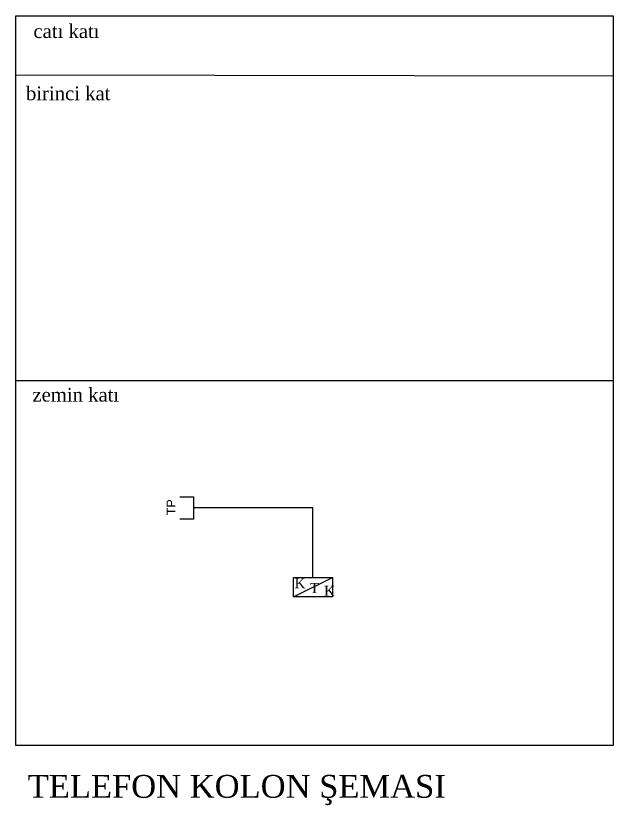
# Model space of a CAD drawing. Header units: millimetres. Extents: x 154 to 5560, y 36 to 724.
# Drawn here: x 4244.1 to 4489.1, y 108.8 to 432.6 of the extents above; entities that cross this region are included whole.
import ezdxf

# ---------------------------------------------------------------- set-up
doc = ezdxf.new("R2010")
doc.units = ezdxf.units.MM
for name, color, linetype, lineweight in [('008', 220, 'Continuous', 13), ('duvar', 6, 'Continuous', 25), ('text', 7, 'Continuous', 25)]:
    doc.layers.add(name, color=color, linetype=linetype, lineweight=lineweight)
for name, color, linetype in [('MIMARI', 7, 'Continuous'), ('SEMBOL', 7, 'Continuous'), ('TP', 6, 'Continuous'), ('TP HATTI', 6, 'TELEFON_HATTI'), ('TV HATTI', 161, 'TV_HATTI')]:
    doc.layers.add(name, color=color, linetype=linetype)
doc.styles.add('KB', font='times.ttf', dxfattribs={"height": 25})
doc.styles.get("Standard").update_dxf_attribs({"font": 'arial.ttf'})
doc.styles.add('STYLE1', font='times.ttf', dxfattribs={"height": 17.5})
doc.linetypes.add('TELEFON_HATTI', pattern='A,12.7,-5.08,["T",Standard,S=2.54,R=0,X=-2.54,Y=-1.27],-5.08', length=22.86)
doc.linetypes.add('TV_HATTI', pattern='A,12.7,-5.08,["TV",Standard,S=2.54,R=0,X=-2.54,Y=-1.27],-5.08', length=22.86)

# ---------------------------------------------------------------- blocks, each defined once
blk = doc.blocks.new('Zayıf Akım_Telefon prizi')
at = {"layer": 'TP'}
for p, q in [((-12.5, 0), (-12.5, 15)), ((12.5, 15), (12.5, 0)), ((12.5, 0), (-12.5, 0))]:
    blk.add_line(p, q, dxfattribs=at)
blk.add_text('TP', height=10, dxfattribs=at).set_placement((-8.2, 20.02))

msp = doc.modelspace()

# ---------------------------------------------------------------- linework, layer by layer
at = {"layer": 'duvar', "linetype": 'Continuous'}
for p, q in [((4244.132, 408.29), (4489.051, 407.884)), ((4244.132, 282.946), (4489.051, 282.946))]:
    msp.add_line(p, q, dxfattribs=at)
at = {"layer": 'MIMARI', "linetype": 'Continuous'}
msp.add_lwpolyline([(4244.132, 432.568), (4489.051, 432.568), (4489.051, 133.323), (4244.132, 133.323)], close=True, dxfattribs=at)
at = {"layer": 'SEMBOL'}
for p, q in [((4357.919, 194.236), (4357.919, 202.244)), ((4357.919, 202.244), (4373.931, 202.244)), ((4357.919, 194.236), (4373.931, 202.244)), ((4373.931, 202.244), (4373.931, 194.236)), ((4373.931, 194.236), (4357.919, 194.236))]:
    msp.add_line(p, q, dxfattribs=at)
at = {"layer": 'TP HATTI'}
msp.add_line((4320.585, 230.743), (4316.926, 230.743), dxfattribs=at)
at = {"layer": 'TP HATTI', "linetype": 'TELEFON_HATTI'}
for p, q in [((4365.925, 230.743), (4320.585, 230.743)), ((4365.925, 202.244), (4365.925, 230.743))]:
    msp.add_line(p, q, dxfattribs=at)
at = {"layer": 'TV HATTI', "linetype": 'TV_HATTI'}
msp.add_line((4370.447, 202.244), (4370.447, 202.244), dxfattribs=at)

# ---------------------------------------------------------------- block references
at = {"layer": 'TP', "xscale": 0.3658635945460605, "yscale": 0.3658635945460605, "zscale": 0.3658635945460605, "rotation": 89.99999999999999}
msp.add_blockref('Zayıf Akım_Telefon prizi', (4316.926, 230.743), dxfattribs=at)

# ---------------------------------------------------------------- texts
at = {"layer": '008', "linetype": 'Continuous', "style": 'KB'}
msp.add_text('TELEFON KOLON ŞEMASI', height=9.37062, dxfattribs=at).set_placement((4249.003, 111.829))
at = {"layer": 'SEMBOL', "style": 'STYLE1'}
for s, p in [('K', (4358.392, 197.773)), ('T', (4364.718, 195.789)), ('K', (4370.509, 194.667))]:
    msp.add_text(s, height=4.099, dxfattribs=at).set_placement(p)
at = {"layer": 'text', "linetype": 'Continuous', "attachment_point": 1, "style": 'KB'}
for s, insert, char_height in [('catı katı', (4251.365, 429.077), 5.6139), ('birinci kat', (4248.311, 403.563), 5.61385), ('zemin katı', (4250.95, 279.944), 5.6139)]:
    msp.add_mtext_dynamic_manual_height_columns(s, width=41.30729, gutter_width=41.278, heights=[3.176], dxfattribs=dict(at, insert=insert, char_height=char_height))

doc.saveas('drawing.dxf')
